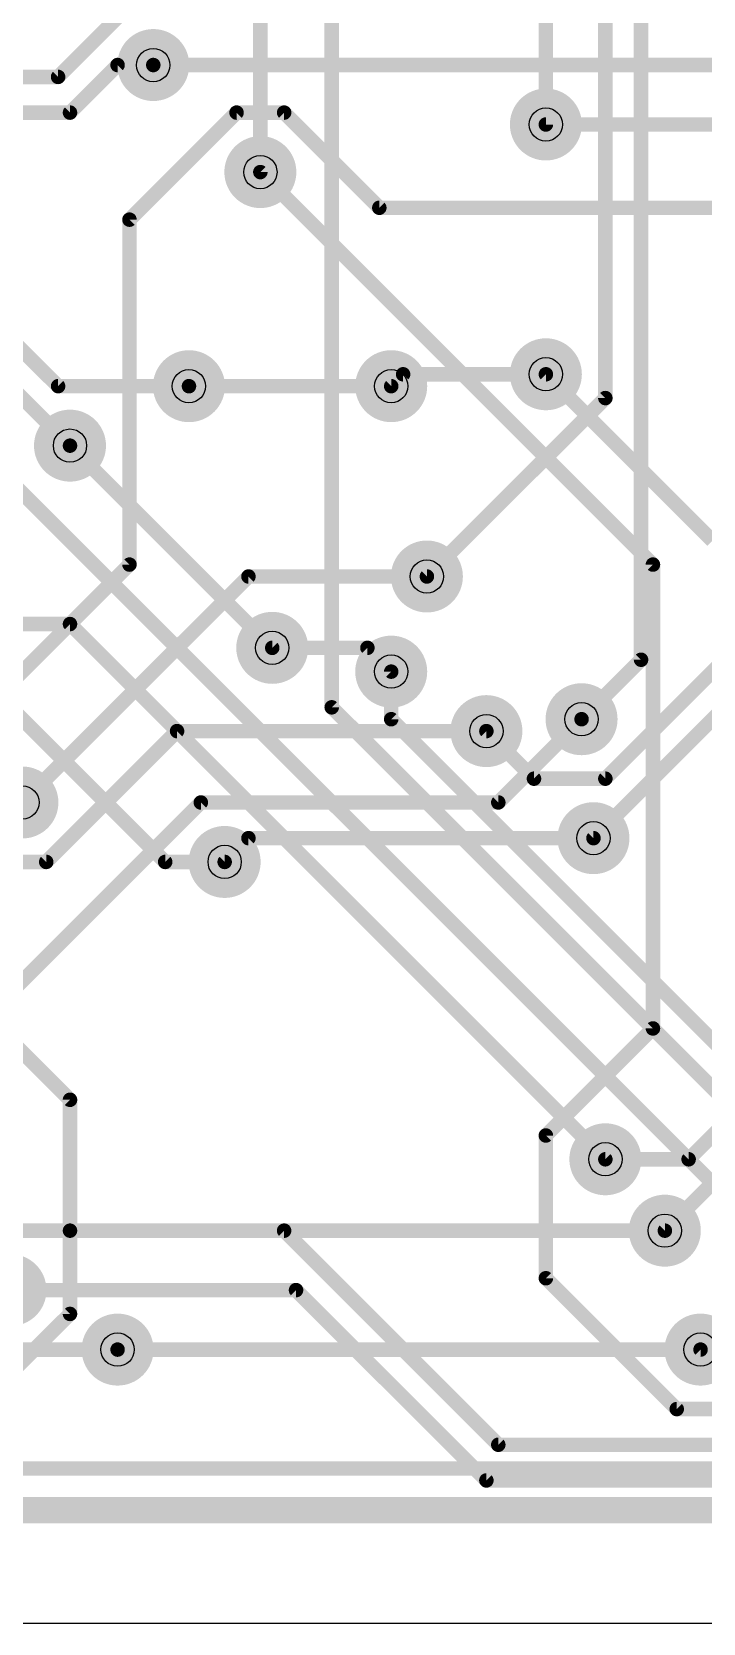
# Model space of a CAD drawing. Extents: x 0 to 200, y 0 to 49.
# Drawn here: x 93.35 to 100.4, y 0 to 16.72 of the extents above; entities that cross this region are included whole.
import ezdxf

# ---------------------------------------------------------------- set-up
doc = ezdxf.new("R2010")
doc.units = 0
for name, color, linetype in [('1', 12, 'CONTINUOUS'), ('16', 132, 'CONTINUOUS'), ('18', 110, 'CONTINUOUS'), ('20', 31, 'CONTINUOUS'), ('44', 253, 'CONTINUOUS')]:
    doc.layers.add(name, color=color, linetype=linetype)

# ---------------------------------------------------------------- blocks, each defined once
blk = doc.blocks.new('ROUNDV')
at = {"const_width": 0.5}
blk.add_lwpolyline([(0, -0.25, 1), (0, 0.25, 1), (0, -0.25)], format="xyb", dxfattribs=at)

msp = doc.modelspace()

# ---------------------------------------------------------------- linework, layer by layer
at = {"layer": '1', "const_width": 0.1524}
for points in [[(94.625, 16.375), (101.125, 16.375)], [(94.375, 14.75), (95.5, 15.875)], [(95.5, 15.875), (96, 15.875)], [(96, 15.875), (97, 14.875)], [(98.75, 15.75), (101.5, 15.75)], [(99.875, 11.125), (95.75, 15.25)], [(97, 14.875), (101.125, 14.875)], [(94.375, 11.125), (94.375, 14.75)], [(93.75, 12.375), (92.5, 13.625)], [(95, 13), (97.125, 13)], [(98.75, 13.125), (100.5, 11.375)], [(92.25, 9), (94.375, 11.125)], [(93.25, 8.625), (95.625, 11)], [(95.625, 11), (97.5, 11)], [(99.875, 6.25), (99.875, 11.125)], [(96.875, 10.25), (95.875, 10.25)], [(97.125, 10), (96.875, 10.25)], [(98.25, 8.625), (99.125, 9.5)], [(93.5, 8), (94.875, 9.375)], [(94.875, 9.375), (98.125, 9.375)], [(90.375, 3.875), (95.125, 8.625)], [(95.125, 8.625), (98.25, 8.625)], [(95.375, 8), (95.625, 8.25)], [(95.625, 8.25), (99.25, 8.25)], [(90.125, 8), (93.5, 8)], [(103, 7.625), (100.25, 4.875)], [(100, 4.125), (103.125, 7.25)], [(98.75, 5.125), (99.875, 6.25)], [(98.75, 3.625), (98.75, 5.125)], [(100.25, 4.875), (99.375, 4.875)], [(92, 4.125), (96, 4.125)], [(96, 4.125), (98.25, 1.875)], [(100.125, 2.25), (98.75, 3.625)], [(96.125, 3.5), (93.125, 3.5)], [(98.125, 1.5), (96.125, 3.5)], [(91.625, 2.875), (94.25, 2.875)], [(100.375, 2.875), (100.5, 2.75)], [(113.25, 2.25), (100.125, 2.25)], [(98.25, 1.875), (116.75, 1.875)], [(119, 1.5), (98.125, 1.5)], [(184.75, 1.125), (70, 1.125)]]:
    msp.add_lwpolyline(points, dxfattribs=at)
at = {"layer": '1', "const_width": 0.0762}
for points in [[(94.625, 16.4131, 1), (94.625, 16.3369)], [(95.5, 15.9131, 1), (95.5, 15.8369)], [(95.5269, 15.8481, 1), (95.4731, 15.9019)], [(96.0269, 15.9019, 1), (95.9731, 15.8481)], [(96, 15.8369, 1), (96, 15.9131)], [(98.75, 15.7881, 1), (98.75, 15.7119)], [(95.7769, 15.2769, 1), (95.7231, 15.2231)], [(97, 14.9131, 1), (97, 14.8369)], [(96.9731, 14.8481, 1), (97.0269, 14.9019)], [(94.4131, 14.75, 1), (94.3369, 14.75)], [(94.3481, 14.7769, 1), (94.4019, 14.7231)], [(95, 13.0381, 1), (95, 12.9619)], [(97.125, 12.9619, 1), (97.125, 13.0381)], [(98.7769, 13.1519, 1), (98.7231, 13.0981)], [(93.7231, 12.3481, 1), (93.7769, 12.4019)], [(94.3369, 11.125, 1), (94.4131, 11.125)], [(94.4019, 11.0981, 1), (94.3481, 11.1519)], [(95.625, 11.0381, 1), (95.625, 10.9619)], [(95.6519, 10.9731, 1), (95.5981, 11.0269)], [(97.5, 10.9619, 1), (97.5, 11.0381)], [(99.9131, 11.125, 1), (99.8369, 11.125)], [(99.8481, 11.0981, 1), (99.9019, 11.1519)], [(95.875, 10.2881, 1), (95.875, 10.2119)], [(96.9019, 10.2769, 1), (96.8481, 10.2231)], [(96.875, 10.2119, 1), (96.875, 10.2881)], [(97.0981, 9.9731, 1), (97.1519, 10.0269)], [(99.1519, 9.4731, 1), (99.0981, 9.5269)], [(94.875, 9.4131, 1), (94.875, 9.3369)], [(94.9019, 9.3481, 1), (94.8481, 9.4019)], [(98.125, 9.3369, 1), (98.125, 9.4131)], [(95.125, 8.6631, 1), (95.125, 8.5869)], [(95.1519, 8.5981, 1), (95.0981, 8.6519)], [(98.25, 8.5869, 1), (98.25, 8.6631)], [(98.2231, 8.6519, 1), (98.2769, 8.5981)], [(95.625, 8.2881, 1), (95.625, 8.2119)], [(95.6519, 8.2231, 1), (95.5981, 8.2769)], [(99.25, 8.2119, 1), (99.25, 8.2881)], [(93.4731, 8.0269, 1), (93.5269, 7.9731)], [(93.5, 7.9619, 1), (93.5, 8.0381)], [(95.3481, 8.0269, 1), (95.4019, 7.9731)], [(99.8369, 6.25, 1), (99.9131, 6.25)], [(99.9019, 6.2231, 1), (99.8481, 6.2769)], [(98.7881, 5.125, 1), (98.7119, 5.125)], [(98.7231, 5.1519, 1), (98.7769, 5.0981)], [(99.375, 4.9131, 1), (99.375, 4.8369)], [(100.2231, 4.9019, 1), (100.2769, 4.8481)], [(100.25, 4.8369, 1), (100.25, 4.9131)], [(96.0269, 4.1519, 1), (95.9731, 4.0981)], [(96, 4.0869, 1), (96, 4.1631)], [(99.9731, 4.1519, 1), (100.0269, 4.0981)], [(98.7769, 3.6519, 1), (98.7231, 3.5981)], [(96.1519, 3.5269, 1), (96.0981, 3.4731)], [(96.125, 3.4619, 1), (96.125, 3.5381)], [(98.7119, 3.625, 1), (98.7881, 3.625)], [(94.25, 2.8369, 1), (94.25, 2.9131)], [(100.4019, 2.9019, 1), (100.3481, 2.8481)], [(100.125, 2.2881, 1), (100.125, 2.2119)], [(100.0981, 2.2231, 1), (100.1519, 2.2769)], [(98.25, 1.9131, 1), (98.25, 1.8369)], [(98.2231, 1.8481, 1), (98.2769, 1.9019)], [(98.125, 1.5381, 1), (98.125, 1.4619)], [(98.0981, 1.4731, 1), (98.1519, 1.5269)]]:
    msp.add_lwpolyline(points, format="xyb", dxfattribs=at)
at = {"layer": '16', "const_width": 0.1524}
for points in [[(95.75, 15.25), (95.75, 25.625)], [(99.375, 12.875), (99.375, 18.25)], [(96.5, 18), (96.5, 9.625)], [(99.75, 10.125), (99.75, 17.75)], [(93.625, 16.25), (95, 17.625)], [(98.75, 17.625), (98.75, 15.75)], [(93.75, 15.875), (94.25, 16.375)], [(94.25, 16.375), (94.625, 16.375)], [(88.875, 16.25), (93.625, 16.25)], [(89, 15.875), (93.75, 15.875)], [(92.375, 14.25), (93.625, 13)], [(93.625, 13), (95, 13)], [(97.125, 13), (97.25, 13.125)], [(97.25, 13.125), (98.75, 13.125)], [(97.5, 11), (99.375, 12.875)], [(95.875, 10.25), (93.75, 12.375)], [(93, 12.125), (102.75, 2.375)], [(93.75, 10.5), (92.875, 10.5)], [(99.375, 4.875), (93.75, 10.5)], [(99.375, 8.875), (100.875, 10.375)], [(97.125, 9.5), (97.125, 10)], [(99.125, 9.5), (99.75, 10.125)], [(93.125, 9.625), (94.75, 8)], [(96.5, 9.625), (103.375, 2.75)], [(99.25, 8.25), (100.75, 9.75)], [(101.875, 4.75), (97.125, 9.5)], [(98.125, 9.375), (98.625, 8.875)], [(98.625, 8.875), (99.375, 8.875)], [(94.75, 8), (95.375, 8)], [(93.75, 5.5), (92.125, 7.125)], [(93.75, 4.125), (93.75, 5.5)], [(93.75, 3.25), (93.75, 4.125)], [(93.75, 4.125), (100, 4.125)], [(92.75, 2.25), (93.75, 3.25)], [(94.25, 2.875), (100.375, 2.875)], [(147.125, 1.625), (53.125, 1.625)], [(148, 1.25), (30.375, 1.25)]]:
    msp.add_lwpolyline(points, dxfattribs=at)
at = {"layer": '16', "const_width": 0.0762}
for points in [[(94.25, 16.4131, 1), (94.25, 16.3369)], [(94.2769, 16.3481, 1), (94.2231, 16.4019)], [(94.625, 16.3369, 1), (94.625, 16.4131)], [(93.5981, 16.2769, 1), (93.6519, 16.2231)], [(93.625, 16.2119, 1), (93.625, 16.2881)], [(93.7231, 15.9019, 1), (93.7769, 15.8481)], [(93.75, 15.8369, 1), (93.75, 15.9131)], [(98.7119, 15.75, 1), (98.7881, 15.75)], [(95.7119, 15.25, 1), (95.7881, 15.25)], [(93.625, 13.0381, 1), (93.625, 12.9619)], [(93.5981, 12.9731, 1), (93.6519, 13.0269)], [(95, 12.9619, 1), (95, 13.0381)], [(97.0981, 13.0269, 1), (97.1519, 12.9731)], [(97.25, 13.1631, 1), (97.25, 13.0869)], [(97.2769, 13.0981, 1), (97.2231, 13.1519)], [(98.75, 13.0869, 1), (98.75, 13.1631)], [(99.3369, 12.875, 1), (99.4131, 12.875)], [(99.4019, 12.8481, 1), (99.3481, 12.9019)], [(93.7769, 12.4019, 1), (93.7231, 12.3481)], [(97.4731, 11.0269, 1), (97.5269, 10.9731)], [(93.7769, 10.5269, 1), (93.7231, 10.4731)], [(93.75, 10.4619, 1), (93.75, 10.5381)], [(95.8481, 10.2231, 1), (95.9019, 10.2769)], [(97.1631, 10, 1), (97.0869, 10)], [(99.7119, 10.125, 1), (99.7881, 10.125)], [(99.7769, 10.0981, 1), (99.7231, 10.1519)], [(96.5269, 9.6519, 1), (96.4731, 9.5981)], [(96.4619, 9.625, 1), (96.5381, 9.625)], [(97.0869, 9.5, 1), (97.1631, 9.5)], [(97.1519, 9.5269, 1), (97.0981, 9.4731)], [(99.0981, 9.5269, 1), (99.1519, 9.4731)], [(98.1519, 9.4019, 1), (98.0981, 9.3481)], [(98.625, 8.9131, 1), (98.625, 8.8369)], [(98.5981, 8.8481, 1), (98.6519, 8.9019)], [(99.3481, 8.9019, 1), (99.4019, 8.8481)], [(99.375, 8.8369, 1), (99.375, 8.9131)], [(99.2231, 8.2769, 1), (99.2769, 8.2231)], [(94.75, 8.0381, 1), (94.75, 7.9619)], [(94.7231, 7.9731, 1), (94.7769, 8.0269)], [(95.375, 7.9619, 1), (95.375, 8.0381)], [(93.7881, 5.5, 1), (93.7119, 5.5)], [(93.7231, 5.4731, 1), (93.7769, 5.5269)], [(99.3481, 4.8481, 1), (99.4019, 4.9019)], [(93.7881, 4.125, 1), (93.7119, 4.125)], [(93.75, 4.1631, 1), (93.75, 4.0869)], [(100, 4.0869, 1), (100, 4.1631)], [(93.7119, 4.125, 1), (93.7881, 4.125)], [(93.7119, 3.25, 1), (93.7881, 3.25)], [(93.7769, 3.2231, 1), (93.7231, 3.2769)], [(94.25, 2.9131, 1), (94.25, 2.8369)], [(100.375, 2.8369, 1), (100.375, 2.9131)]]:
    msp.add_lwpolyline(points, format="xyb", dxfattribs=at)
at = {"layer": '20'}
msp.add_line((0, 0), (200, 0), dxfattribs=at)
at = {"layer": '44'}
for centre in [(94.625, 16.375), (98.75, 15.75), (95.75, 15.25), (98.75, 13.125), (95, 13), (97.125, 13), (93.75, 12.375), (97.5, 11), (95.875, 10.25), (97.125, 10), (98.125, 9.375), (99.125, 9.5), (93.25, 8.625), (99.25, 8.25), (95.375, 8), (99.375, 4.875), (100, 4.125), (94.25, 2.875), (100.375, 2.875)]:
    msp.add_circle(centre, 0.175, dxfattribs=at)

# ---------------------------------------------------------------- block references
at = {"layer": '18', "xscale": 0.7564, "yscale": 0.7564}
for p in [(94.625, 16.375), (94.625, 16.375), (98.75, 15.75), (98.75, 15.75), (95.75, 15.25), (95.75, 15.25), (98.75, 13.125), (98.75, 13.125), (95, 13), (95, 13), (97.125, 13), (97.125, 13), (93.75, 12.375), (93.75, 12.375), (97.5, 11), (97.5, 11), (95.875, 10.25), (95.875, 10.25), (97.125, 10), (97.125, 10), (99.125, 9.5), (99.125, 9.5), (98.125, 9.375), (98.125, 9.375), (93.25, 8.625), (93.25, 8.625), (99.25, 8.25), (99.25, 8.25), (95.375, 8), (95.375, 8), (99.375, 4.875), (99.375, 4.875), (100, 4.125), (100, 4.125), (93.125, 3.5), (93.125, 3.5), (94.25, 2.875), (94.25, 2.875), (100.375, 2.875), (100.375, 2.875)]:
    msp.add_blockref('ROUNDV', p, dxfattribs=at)

doc.saveas('drawing.dxf')
